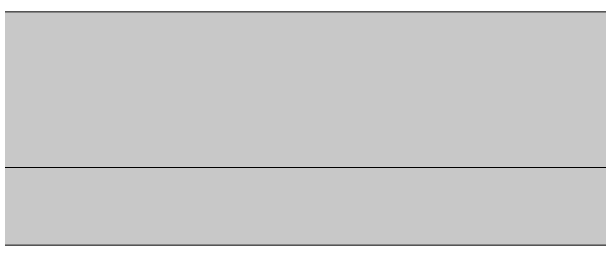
# Model space of a CAD drawing. Header units: inches. Extents: x 213 to 17763, y -4830 to 1802.
# Drawn here: x 7791.653 to 7794.833, y 1079.516 to 1080.779 of the extents above; entities that cross this region are included whole.
import ezdxf

# ---------------------------------------------------------------- set-up
doc = ezdxf.new("R2010")
doc.units = ezdxf.units.IN
doc.header["$MEASUREMENT"] = 0
doc.layers.add('.', color=30, linetype='Continuous')

msp = doc.modelspace()

# ---------------------------------------------------------------- hatches: boundary and pattern name
at = {"layer": '.', "lineweight": 5, "true_color": 0xd5ba98, "transparency": 33554687}
h = msp.add_hatch(color=9, dxfattribs=at)
h.dxf.hatch_style = 1
h.paths.add_polyline_path([(7789.8515, 1080.7788), (7799.951, 1080.7788), (7799.951, 1079.9372), (7789.8515, 1079.9372)])
at = {"layer": '.', "lineweight": 5, "transparency": 33554687}
h = msp.add_hatch(color=6, dxfattribs=at)
h.dxf.hatch_style = 1
h.paths.add_polyline_path([(7789.8515, 1079.9372), (7799.951, 1079.9372), (7799.951, 1079.5164), (7789.8515, 1079.5164)])

# ---------------------------------------------------------------- linework, layer by layer
at = {"color": 18, "lineweight": 5, "true_color": 0x000000}
for p, q in [((7799.951, 1080.7788), (7789.8515, 1080.7788)), ((7799.951, 1079.9372), (7789.8515, 1079.9372)), ((7799.951, 1079.5164), (7789.8515, 1079.5164))]:
    msp.add_line(p, q, dxfattribs=at)

doc.saveas('drawing.dxf')
